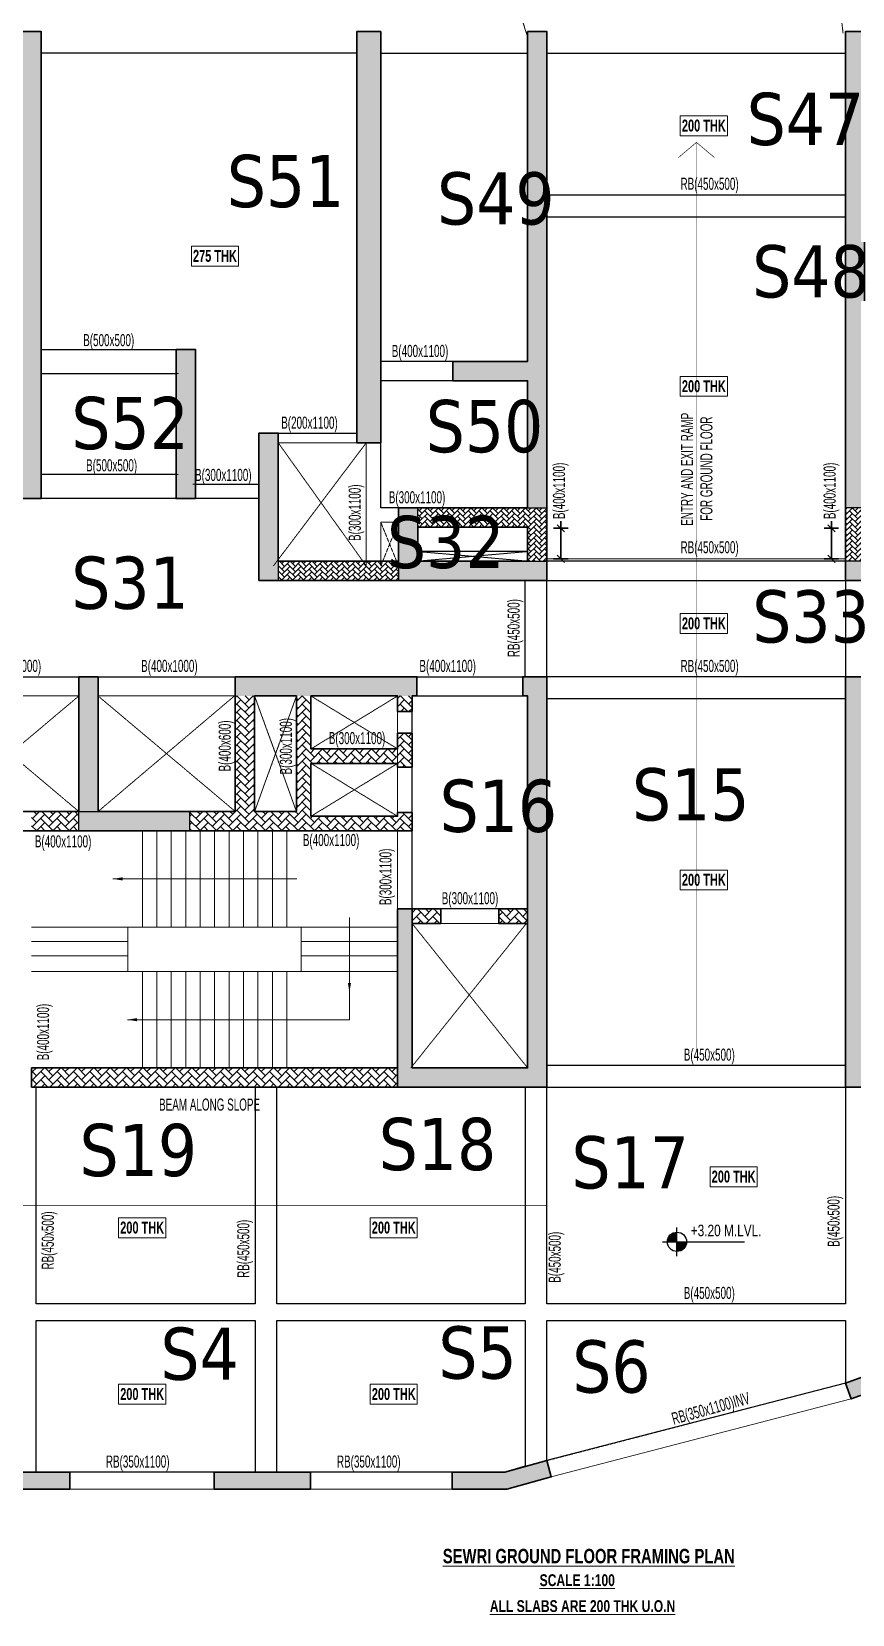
# Model space of a CAD drawing. Header units: millimetres. Extents: x 143 to 72671, y 174 to 58691.
# Drawn here: x 21607 to 38651, y 174 to 33052 of the extents above; entities that cross this region are included whole.
import ezdxf

# ---------------------------------------------------------------- set-up
doc = ezdxf.new("R2010")
doc.units = ezdxf.units.MM
doc.linetypes.add('HIDDEN', pattern=[0.375, 0.25, -0.125])
for name, color, linetype, lineweight in [('A-ANNO-DIMS', 8, 'Continuous', 15), ('A-DETL-MISC', 35, 'Continuous', 15), ('A-FLOR-IDEN', 11, 'Continuous', 9), ('A-HIDD-ABVE', 8, 'HIDDEN', 20), ('G-ANNO-TEXT', 231, 'Continuous', 9), ('S-BEAM', 7, 'Continuous', 18), ('S-BEAM-IDEN', 2, 'Continuous', 9), ('S-COL HATCH', 9, 'Continuous', 0), ('S-COLS', 5, 'Continuous', 35)]:
    doc.layers.add(name, color=color, linetype=linetype, lineweight=lineweight)
doc.layers.add('ARCH COMMENTS', color=1, linetype='Continuous')
doc.layers.add('changes', color=7, linetype='Continuous')
doc.styles.add('Dim.s & Anno.(Misc.)', font='ARIALN.TTF')
doc.styles.add('SOBHA', font='swisscl.ttf')
doc.styles.add('Swis721 LtCn BT', font='swisscl.ttf', dxfattribs={"width": 0.9, "height": 233.355162})
doc.styles.add('Swis721 LtCn BT_1', font='swisscl.ttf', dxfattribs={"height": 240})
doc.styles.add('Swis721 LtCn BT_2', font='swisscl.ttf', dxfattribs={"height": 244.992296})
doc.styles.add('Swis721 LtCn BT_B', font='', dxfattribs={"width": 0.9, "height": 246.918336})
doc.styles.get('Swis721 LtCn BT_B').set_extended_font_data('Swis721 LtCn BT', bold=True)
doc.dimstyles.new('A-GFC-100', dxfattribs={"dimscale": 100, "dimtxt": 1.75, "dimasz": 1.5, "dimexe": 1.5, "dimexo": 0, "dimgap": 1, "dimtad": 1, "dimdsep": 46, "dimtxsty": 'Dim.s & Anno.(Misc.)', "dimblk": 'ARCHTICK', "dimcen": 0, "dimdle": 1.5, "dimclrd": 256, "dimclre": 8, "dimclrt": 6, "dimazin": 2, "dimtfac": 1, "dimtix": 1, "dimtmove": 2, "dimatfit": 3, "dimfxl": 1, "dimtolj": 1, "dimlwd": -1, "dimlwe": 9, "dimarcsym": 0})
doc.dimstyles.new('S-100', dxfattribs={"dimscale": 100, "dimtxt": 2.5, "dimasz": 1.5, "dimexe": 1.5, "dimexo": 1.5, "dimgap": 0.1, "dimtad": 0, "dimdec": 0, "dimrnd": 0.0005, "dimzin": 0, "dimdsep": 46, "dimtxsty": 'SOBHA', "dimblk": 'OBLIQUE', "dimcen": 0.09, "dimclrd": 8, "dimclre": 8, "dimclrt": 6, "dimadec": 0, "dimazin": 0, "dimtfac": 1, "dimtdec": 0, "dimtofl": 0, "dimtmove": 0, "dimatfit": 3, "dimfxl": 1.5, "dimfxlon": 1, "dimtolj": 1, "dimtzin": 0, "dimlwd": -1, "dimlwe": -1, "dimarcsym": 0})
pattern_1 = [(45, (-31794446.85, 20735559.75), (0, 169.7056275), [360, -120]), (135, (-31794362, 20735644.6), (1e-14, 169.7056275), [360, -120])]
pattern_2 = [(45, (-31794446.854, 20735559.75), (0, 113.13708499), [240, -80]), (135, (-31794390.286, 20735616.32), (9e-15, 113.13708499), [240, -80])]

# ---------------------------------------------------------------- blocks, each defined once
blk = doc.blocks.new('_ARCHTICK')
at = {"color": 0, "linetype": 'ByBlock', "const_width": 0.15}
blk.add_lwpolyline([(-0.5, -0.5), (0.5, 0.5)], dxfattribs=at)
blk = doc.blocks.new('A$Cb7cd9481')
at = {"layer": 'S-COL HATCH', "transparency": 33554687}
h = blk.add_hatch(color=256, dxfattribs=at)
h.dxf.hatch_style = 1
h.paths.add_polyline_path([(23855, -11522), (23735, -11193), (21855, -11874), (21974, -12203)])
h = blk.add_hatch(color=256, dxfattribs=at)
h.dxf.hatch_style = 1
h.paths.add_polyline_path([(5745, -14074), (5745, -13724), (3745, -13724), (3745, -14074)])
h = blk.add_hatch(color=256, dxfattribs=at)
h.dxf.hatch_style = 1
h.paths.add_polyline_path([(10745, -14074), (10745, -13724), (8745, -13724), (8745, -14074)])
h = blk.add_hatch(color=256, dxfattribs=at)
h.dxf.hatch_style = 1
h.paths.add_polyline_path([(15747, -13822), (15654, -13485), (14779, -13724), (13686, -13724), (13686, -14074), (14825, -14074)])
at = {"layer": 'S-COLS', "elevation": 0}
for points in [[(21855, -11874), (21974, -12203), (23855, -11522), (23735, -11193), (21855, -11874)], [(13686, -13724), (14779, -13724), (15654, -13485), (15747, -13822), (14825, -14074), (13686, -14074), (13686, -13724)]]:
    blk.add_lwpolyline(points, dxfattribs=at)
for points in [[(3745, -13724), (5745, -13724), (5745, -14074), (3745, -14074)], [(8745, -13724), (10745, -13724), (10745, -14074), (8745, -14074)]]:
    blk.add_lwpolyline(points, close=True, dxfattribs=at)
blk = doc.blocks.new('_OBLIQUE')
at = {"color": 0, "linetype": 'ByBlock'}
blk.add_line((-0.5, -0.5), (0.5, 0.5), dxfattribs=at)
blk = doc.blocks.new('*D16')
at = {"layer": 'Defpoints', "color": 0, "transparency": 16777216}
for p in [(31907, 22735), (32596, 22735), (32207, 22102)]:
    blk.add_point(p, dxfattribs=at)
at = {"layer": 'S-COLS', "color": 8, "transparency": 16777216}
for p, q in [((32446, 22735), (32746, 22735)), ((32596, 22735), (32596, 22885)), ((32596, 22102), (32596, 22735)), ((32446, 22102), (32746, 22102))]:
    blk.add_line(p, q, dxfattribs=at)
at = {"layer": 'S-COLS', "color": 8, "transparency": 16777216, "xscale": 150, "yscale": 150, "zscale": 150}
for p, rotation in [((32596, 22735), 90), ((32596, 22102), 270)]:
    blk.add_blockref('_OBLIQUE', p, dxfattribs=dict(at, rotation=rotation))
at = {"layer": 'S-COLS', "color": 6, "transparency": 16777216, "insert": (32596, 23512), "char_height": 250, "attachment_point": 5, "rotation": 90, "style": 'SOBHA'}
blk.add_mtext('\\A1;{\\W0.8;\\C2;B(400x1100)}', dxfattribs=at)
blk = doc.blocks.new('*D17')
at = {"layer": 'Defpoints', "color": 0, "transparency": 16777216}
for p in [(38217, 22735), (38907, 22735), (38607, 22102)]:
    blk.add_point(p, dxfattribs=at)
at = {"layer": 'S-COLS', "color": 8, "transparency": 16777216}
for p, q in [((38367, 22735), (38067, 22735)), ((38217, 22735), (38217, 22885)), ((38217, 22102), (38217, 22735)), ((38367, 22102), (38067, 22102))]:
    blk.add_line(p, q, dxfattribs=at)
at = {"layer": 'S-COLS', "color": 8, "transparency": 16777216, "xscale": 150, "yscale": 150, "zscale": 150}
for p, rotation in [((38217, 22735), 90), ((38217, 22102), 270)]:
    blk.add_blockref('_OBLIQUE', p, dxfattribs=dict(at, rotation=rotation))
at = {"layer": 'S-COLS', "color": 6, "transparency": 16777216, "insert": (38217, 23512), "char_height": 250, "attachment_point": 5, "rotation": 90, "style": 'SOBHA'}
blk.add_mtext('\\A1;{\\W0.8;\\C2;B(400x1100)}', dxfattribs=at)
blk = doc.blocks.new('A$C0921b736')
at = {"layer": 'S-COL HATCH', "transparency": 33554687}
h = blk.add_hatch(color=256, dxfattribs=at)
h.dxf.hatch_style = 1
h.paths.add_polyline_path([(12525, 12975), (13025, 12975), (13025, 22675), (12525, 22675)])
h = blk.add_hatch(color=256, dxfattribs=at)
h.dxf.hatch_style = 1
h.paths.add_polyline_path([(19575, 14135), (20075, 14135), (20075, 22675), (19575, 22675)])
h = blk.add_hatch(color=256, dxfattribs=at)
h.dxf.hatch_style = 1
h.paths.add_polyline_path([(23525, 22675), (23125, 22675), (23125, 15825), (21575, 15825), (21575, 15425), (23125, 15425), (23125, 12785), (23525, 12785)])
h = blk.add_hatch(color=256, dxfattribs=at)
h.dxf.hatch_style = 1
h.paths.add_polyline_path([(29725, 12785), (30125, 12785), (30125, 15425), (31675, 15425), (31675, 15825), (30125, 15825), (30125, 22675), (29725, 22675)])
h = blk.add_hatch(color=256, dxfattribs=at)
h.dxf.hatch_style = 1
h.paths.add_polyline_path([(15825, 12975), (16225, 12975), (16225, 16075), (15825, 16075)])
h = blk.add_hatch(color=256, dxfattribs=at)
h.dxf.hatch_style = 1
h.paths.add_polyline_path([(17945, 14335), (17545, 14335), (17545, 11275), (17945, 11275), (17945, 11675)])
h = blk.add_hatch(color=256, dxfattribs=at)
h.dxf.hatch_style = 1
h.paths.add_polyline_path([(23525, 11275), (23525, 11675), (23125, 11675), (20845, 11675), (20845, 12385), (20845, 12785), (20445, 12785), (20445, 11675), (20445, 11275)])
at = {"layer": 'S-COL HATCH'}
h = blk.add_hatch(dxfattribs=at)
h.set_pattern_fill('AR-HBONE', color=256, scale=20)
h.set_pattern_definition(pattern_2)
h.paths.add_polyline_path([(23125, 12385), (23125, 11692), (23125, 11692), (23125, 11675), (23525, 11675), (23525, 12785), (20845, 12785), (20845, 12485), (20845, 12385)])
at = {"layer": 'S-COL HATCH', "transparency": 33554687}
h = blk.add_hatch(color=256, dxfattribs=at)
h.dxf.hatch_style = 1
h.paths.add_polyline_path([(32805, 11275), (32805, 11675), (32805, 12785), (32405, 12785), (32405, 12385), (32405, 11675), (30125, 11675), (29725, 11675), (29725, 11275)])
at = {"layer": 'S-COL HATCH'}
h = blk.add_hatch(dxfattribs=at)
h.set_pattern_fill('AR-HBONE', color=256, scale=20)
h.set_pattern_definition(pattern_2)
h.paths.add_polyline_path([(30125, 12385), (30125, 11692), (30125, 11692), (30125, 11675), (29725, 11675), (29725, 12785), (32405, 12785), (32405, 12485), (32405, 12385)])
h = blk.add_hatch(dxfattribs=at)
h.set_pattern_fill('AR-HBONE', color=256, scale=20)
h.set_pattern_definition([(45, (-31966103.18, 21022167.41), (0, 113.13708499), [240, -80]), (135, (-31966046.61, 21022223.98), (9e-15, 113.13708499), [240, -80])])
h.paths.add_polyline_path([(20445, 11275), (20445, 11675), (17945, 11675), (17945, 11275)])
at = {"layer": 'S-COL HATCH', "transparency": 33554687}
h = blk.add_hatch(color=256, dxfattribs=at)
h.dxf.hatch_style = 1
h.paths.add_polyline_path([(13805, 9275), (14205, 9275), (14205, 6475), (13805, 6475)])
h = blk.add_hatch(color=256, dxfattribs=at)
h.dxf.hatch_style = 1
h.paths.add_polyline_path([(17055, 9275), (20825, 9275), (20825, 8875), (17055, 8875)])
h = blk.add_hatch(color=256, dxfattribs=at)
h.dxf.hatch_style = 1
h.paths.add_polyline_path([(20725, 4450), (20425, 4450), (20425, 1150), (20425, 750), (23125, 750), (23525, 750), (23525, 1150), (23525, 1150), (23525, 9275), (23025, 9275), (23025, 8875), (23125, 8875), (23125, 1150), (23125, 1150), (20725, 1150), (20725, 1150)])
h = blk.add_hatch(color=256, dxfattribs=at)
h.dxf.hatch_style = 1
h.paths.add_polyline_path([(32525, 4450), (32825, 4450), (32825, 1150), (32825, 750), (30125, 750), (29725, 750), (29725, 1150), (29725, 1150), (29725, 9275), (30225, 9275), (30225, 8875), (30125, 8875), (30125, 1150), (30125, 1150), (32525, 1150), (32525, 1150)])
at = {"layer": 'S-COL HATCH'}
h = blk.add_hatch(dxfattribs=at)
h.set_pattern_fill('AR-HBONE', color=256, scale=30)
h.set_pattern_definition(pattern_1)
h.paths.add_polyline_path([(18325, 8875), (18625, 8875), (18625, 7775), (20425, 7775), (20425, 8100), (20725, 8100), (20725, 7398), (20425, 7398), (20425, 7475), (18625, 7475), (18625, 6375), (20425, 6375), (20425, 6453), (20725, 6453), (20725, 6075), (16105, 6075), (16105, 6475), (18325, 6475)])
h = blk.add_hatch(dxfattribs=at)
h.set_pattern_fill('AR-HBONE', color=256, scale=30)
h.set_pattern_definition(pattern_1)
h.paths.add_polyline_path([(17055, 6475), (17455, 6475), (17455, 8875), (17055, 8875)])
h = blk.add_hatch(dxfattribs=at)
h.set_pattern_fill('AR-HBONE', color=256, scale=30)
h.set_pattern_definition(pattern_1)
h.paths.add_polyline_path([(20425, 8875), (20725, 8875), (20725, 8550), (20425, 8550)])
h = blk.add_hatch(dxfattribs=at)
h.set_pattern_fill('AR-HBONE', color=256, scale=30)
h.set_pattern_definition(pattern_1)
h.paths.add_polyline_path([(13805, 6475), (12825, 6475), (12825, 6075), (13805, 6075)])
at = {"layer": 'S-COL HATCH', "transparency": 33554687}
h = blk.add_hatch(color=256, dxfattribs=at)
h.dxf.hatch_style = 1
h.paths.add_polyline_path([(13805, 6475), (16105, 6475), (16105, 6075), (13805, 6075)])
at = {"layer": 'S-COL HATCH'}
h = blk.add_hatch(dxfattribs=at)
h.set_pattern_fill('AR-HBONE', color=256, scale=30)
h.set_pattern_definition([(45, (-31794446.85, 20683630.75), (0, 169.7056275), [360, -120]), (135, (-31794362, 20683715.6), (1e-14, 169.7056275), [360, -120])])
h.paths.add_polyline_path([(21325, 4150), (21325, 4450), (20725, 4450), (20725, 4150)])
h.paths.add_polyline_path([(23125, 4150), (23125, 4450), (22525, 4450), (22525, 4150)])
h = blk.add_hatch(dxfattribs=at)
h.set_pattern_fill('AR-HBONE', color=256, scale=30)
h.set_pattern_definition(pattern_1)
h.paths.add_polyline_path([(12825, 1150), (20425, 1150), (20425, 750), (12825, 750)])
at = {"layer": 'changes'}
for p, q in [((20845, 12385), (20845, 12785)), ((23125, 12785), (23525, 12785)), ((30125, 12785), (29725, 12785)), ((17945, 11675), (17945, 11275)), ((20445, 11675), (20445, 11275)), ((23125, 11675), (23525, 11675)), ((30125, 11675), (29725, 11675))]:
    blk.add_line(p, q, dxfattribs=at)
blk.add_lwpolyline([(13805, 6475), (16105, 6475), (16105, 6075), (13805, 6075)], close=True, dxfattribs=at)
at = {"layer": 'S-COLS'}
for p, q in [((20425, 4450), (20425, 1150)), ((20725, 4450), (20725, 1150)), ((20425, 1150), (20425, 750))]:
    blk.add_line(p, q, dxfattribs=at)
at = {"layer": 'S-COLS', "elevation": 0}
for points in [[(12525, 12975), (13025, 12975), (13025, 22675), (12525, 22675)], [(15825, 16075), (16225, 16075), (16225, 12975), (15825, 12975)]]:
    blk.add_lwpolyline(points, close=True, dxfattribs=at)
at = {"layer": 'S-COLS'}
for points in [[(23525, 11275), (23525, 22675), (23125, 22675), (23125, 15825), (21575, 15825), (21575, 15425), (23125, 15425), (23125, 12785), (20445, 12785), (20445, 11675), (17945, 11675), (17945, 14335), (17545, 14335), (17545, 11275), (23525, 11275)], [(29725, 11275), (29725, 22675), (30125, 22675), (30125, 15825), (31675, 15825), (31675, 15425), (30125, 15425), (30125, 12785), (32805, 12785), (32805, 11675), (35305, 11675), (35305, 14335), (35705, 14335), (35705, 11275), (29725, 11275)], [(17055, 9275), (20825, 9275), (20825, 8875), (20725, 8875), (20725, 8550), (20425, 8550), (20425, 8875), (19525, 8875), (18625, 8875), (18625, 7775), (20425, 7775), (20425, 8100), (20725, 8100), (20725, 7398), (20425, 7398), (20425, 7475), (18625, 7475), (18625, 6375), (19525, 6375), (20425, 6375), (20425, 6453), (20725, 6453), (20725, 6075), (18625, 6075), (18625, 6075), (7471, 6075)], [(10955, 9275), (10955, 6475), (13805, 6475), (13805, 9275)], [(13805, 9275), (14205, 9275)], [(14205, 9275), (14205, 6475), (17055, 6475), (17055, 9275)], [(23525, 1150), (23525, 9275), (23025, 9275), (23025, 8875), (23125, 8875), (23125, 1150), (20725, 1150)], [(29725, 1150), (29725, 9275), (30225, 9275), (30225, 8875), (30125, 8875), (30125, 1150), (32525, 1150)], [(20725, 4150), (21325, 4150), (21325, 4450), (20425, 4450)], [(23125, 4150), (22525, 4150), (22525, 4450), (23125, 4450)], [(20425, 1150), (12825, 1150), (12825, 750), (23125, 750)], [(23125, 750), (23125, 750), (23525, 750), (23525, 1150)], [(30125, 750), (30125, 750), (29725, 750), (29725, 1150)]]:
    blk.add_lwpolyline(points, dxfattribs=at)
for points in [[(19575, 14135), (20075, 14135), (20075, 22675), (19575, 22675)], [(23125, 12385), (20845, 12385), (20845, 11675), (23125, 11675)], [(17455, 6475), (18325, 6475), (18325, 8875), (17455, 8875)]]:
    blk.add_lwpolyline(points, close=True, dxfattribs=at)
blk = doc.blocks.new('A$C40398dd4')
at = {"layer": 'A-ANNO-DIMS', "ltscale": 500, "elevation": 0}
blk.add_lwpolyline([(5810, 1000), (6600, 1000), (6600, 1565)], dxfattribs=at)
at = {"layer": 'A-DETL-MISC'}
for p, q in [((2300, 4925), (2300, 2925)), ((2600, 4925), (2600, 2925)), ((2900, 4925), (2900, 2925)), ((3200, 4925), (3200, 2925)), ((3500, 4925), (3500, 2925)), ((3800, 4925), (3800, 2925)), ((4100, 4925), (4100, 2925)), ((4400, 4925), (4400, 2925)), ((4700, 4925), (4700, 2925)), ((5000, 4925), (5000, 2925)), ((5300, 4925), (5300, 2925)), ((2300, 0), (2300, 2000)), ((2600, 0), (2600, 2000)), ((2900, 0), (2900, 2000)), ((3200, 0), (3200, 2000)), ((3500, 0), (3500, 2000)), ((3800, 0), (3800, 2000)), ((4100, 0), (4100, 2000)), ((4400, 0), (4400, 2000)), ((4700, 0), (4700, 2000)), ((5000, 0), (5000, 2000)), ((5300, 0), (5300, 2000))]:
    blk.add_line(p, q, dxfattribs=at)
for points in [[(2000, 2925), (0, 2925)], [(5600, 2925), (7600, 2925)], [(2000, 2625), (0, 2625)], [(2000, 2325), (0, 2325)], [(5600, 2625), (7600, 2625)], [(5600, 2325), (7600, 2325)]]:
    blk.add_lwpolyline(points, dxfattribs=at)
blk.add_lwpolyline([(5600, 2925), (5600, 2000), (2000, 2000), (2000, 2925)], close=True, dxfattribs=at)
at = {"layer": 'A-DETL-MISC', "elevation": 0}
for points in [[(2000, 2000), (0, 2000)], [(5600, 2000), (7600, 2000)]]:
    blk.add_lwpolyline(points, dxfattribs=at)
at = {"layer": 'A-ANNO-DIMS', "ltscale": 500}
for points in [[(1688, 3925), (5510, 3925)], [(6600, 1565), (6600, 3126)], [(1988, 1000), (5810, 1000)]]:
    blk.add_leader(points, dimstyle='A-GFC-100', override={"dimasz": 2, "dimtad": 0, "dimfxl": 0.18, "dimarcsym": 1}, dxfattribs=at)

msp = doc.modelspace()

# ---------------------------------------------------------------- hatches: boundary and pattern name
at = {"layer": 'ARCH COMMENTS'}
h = msp.add_hatch(color=256, dxfattribs=at)
edge = h.paths.add_edge_path(flags=0)
edge.add_line((35009, 7913.5), (34809, 7913.5))
edge.add_arc((35009, 7913.5), 200, 90, 180, ccw=False)
edge.add_line((35009, 8113.5), (35009, 7913.5))
h = msp.add_hatch(color=256, dxfattribs=at)
edge = h.paths.add_edge_path(flags=0)
edge.add_line((35009, 7913.5), (35209, 7913.5))
edge.add_arc((35009, 7913.5), 200, 270, 360, ccw=False)
edge.add_line((35009, 7713.5), (35009, 7913.5))

# ---------------------------------------------------------------- linework, layer by layer
at = {"layer": 'A-FLOR-IDEN', "color": 8, "elevation": 0, "flags": 128}
for points in [[(36055.9, 31302.9), (36055.9, 30891.1), (35078.4, 30891.1), (35078.4, 31302.9)], [(24924.3, 28595.5), (24924.3, 28183.7), (25901.8, 28183.7), (25901.8, 28595.5)], [(36055.9, 25888.6), (36055.9, 25476.8), (35078.4, 25476.8), (35078.4, 25888.6)], [(36055.9, 20962.8), (36055.9, 20551), (35078.4, 20551), (35078.4, 20962.8)], [(36055.9, 15635.4), (36055.9, 15223.6), (35078.4, 15223.6), (35078.4, 15635.4)], [(36674.9, 9470.1), (36674.9, 9058.3), (35697.4, 9058.3), (35697.4, 9470.1)], [(24390.6, 8410.7), (24390.6, 7998.9), (23413.1, 7998.9), (23413.1, 8410.7)], [(29615.5, 8410.7), (29615.5, 7998.9), (28638, 7998.9), (28638, 8410.7)], [(24390.6, 4953.2), (24390.6, 4541.4), (23413.1, 4541.4), (23413.1, 4953.2)], [(29615.5, 4953.2), (29615.5, 4541.4), (28638, 4541.4), (28638, 4953.2)]]:
    msp.add_lwpolyline(points, close=True, dxfattribs=at)
at = {"layer": 'A-HIDD-ABVE', "linetype": 'HIDDEN'}
for p, q in [((26626.7, 21952.3, 0), (28556.7, 24512.3, 0)), ((26726.7, 24512.3, 0), (28556.7, 21952.3, 0)), ((28856.7, 22862.3, 0), (29226.7, 21952.3, 0)), ((28856.7, 21952.3, 0), (29226.7, 22862.3, 0)), ((29626.7, 22252.5, 0), (31906.7, 22052.3, 0)), ((29626.7, 22052.3, 0), (31906.7, 22252.5, 0)), ((19736.7, 19252.3, 0), (22586.7, 16852.3, 0)), ((19736.7, 16852.3, 0), (22586.7, 19252.3, 0)), ((22986.7, 19252.3, 0), (25836.7, 16852.3, 0)), ((22986.7, 16852.3, 0), (25816.7, 19252.3, 0)), ((26236.7, 19252.3, 0), (27106.7, 16852.3, 0)), ((26236.7, 16852.3, 0), (27106.7, 19252.3, 0)), ((27406.7, 19252.3, 0), (29206.7, 18152.3, 0)), ((27406.7, 18152.3, 0), (29206.7, 19252.3, 0)), ((27406.7, 16752.3, 0), (29206.7, 17852.3, 0)), ((27406.7, 17852.3, 0), (29206.7, 16752.3, 0)), ((31882.6, 14527.1, 0), (29482.6, 11527.1, 0)), ((29506.7, 14527.1, 0), (31906.7, 11527.1, 0))]:
    msp.add_line(p, q, dxfattribs=at)
at = {"layer": 'ARCH COMMENTS'}
for p, q in [((34709, 7913.5), (36409, 7913.5)), ((35009, 7613.5), (35009, 8213.5))]:
    msp.add_line(p, q, dxfattribs=at)
msp.add_circle((35009, 7913.5), 200, dxfattribs=at)
at = {"layer": 'changes', "color": 1, "elevation": 0}
for points in [[(21806.7, 32602.3), (21806.7, 26452.3), (25006.7, 26452.3), (25006.7, 23652.3), (26326.7, 23652.3), (26326.7, 24712.3), (28356.7, 24712.3), (28356.7, 32602.3)], [(28856.7, 32602.3), (31906.7, 32602.3), (31906.7, 26202.3), (28856.7, 26202.3)], [(32306.7, 32602.3), (38506.7, 32602.3), (38506.7, 29652.3), (32306.7, 29652.3)], [(32306.7, 29202.3), (38506.7, 29202.3), (38506.7, 22052.3), (32306.7, 22052.3)], [(21806.7, 25952.3), (24606.7, 25952.3), (24606.7, 23852.3), (21806.7, 23852.3)], [(28856.7, 25802.3), (31906.7, 25802.3), (31906.7, 23162.3), (28856.7, 23162.3)], [(16552.4, 21652.3), (16552.4, 19652.3), (31856.7, 19652.3), (31856.7, 21652.3), (26326.7, 21652.3), (26326.7, 23352.3), (18956.7, 23352.3), (18956.7, 21652.3)], [(29626.7, 22762.3), (31906.7, 22762.3), (31906.7, 22252.5), (29626.7, 22252.5)], [(32306.7, 21652.3), (38506.7, 21652.3), (38506.7, 19652.3), (32306.7, 19652.3)], [(29506.7, 19252.3), (31906.7, 19252.3), (31906.7, 14827.1), (29506.7, 14827.1)], [(32306.7, 19202.3), (38506.7, 19202.3), (38506.7, 11577.1), (32306.7, 11577.1)], [(21697.6, 11127.1), (26247.6, 11127.1), (26247.6, 6627.1), (21697.6, 6627.1)], [(26697.6, 11127.1), (31856.7, 11127.1), (31856.7, 6627.1), (26697.6, 6627.1)], [(32306.7, 11127.1), (38506.7, 11127.1), (38506.7, 6627.1), (32306.7, 6627.1)], [(21697.6, 6277.1), (26247.6, 6277.1), (26247.6, 3128.3), (21697.6, 3128.3)], [(26697.6, 6277.1), (31856.7, 6277.1), (31856.7, 3250.6), (31430.9, 3128.3), (30338.5, 3128.3), (26697.6, 3128.3)], [(32306.7, 6277.1), (38506.7, 6277.1), (38506.7, 4979.7), (32306.7, 3367.6)]]:
    msp.add_lwpolyline(points, close=True, dxfattribs=at)
at = {"layer": 'S-BEAM', "linetype": 'HIDDEN'}
for p, q in [((29967.4, 39202.3, 0), (31891.8, 32985.8, 0)), ((38458.3, 33023.9, 0), (37751.1, 39202.3, 0)), ((28356.7, 32602.3, 0), (21806.7, 32602.3, 0)), ((28856.7, 32602.3, 0), (31906.7, 32602.3)), ((38506.7, 32602.3, 0), (32306.7, 32602.3)), ((38506.7, 29652.3, 0), (32306.7, 29652.3, 0)), ((38506.7, 29202.3, 0), (32306.7, 29202.3, 0)), ((24656.7, 26452.3, 0), (21806.7, 26452.3, 0)), ((30356.7, 26202.3, 0), (28856.7, 26202.3, 0)), ((24656.7, 25952.3, 0), (21806.7, 25952.3, 0)), ((30356.7, 25802.3, 0), (28856.7, 25802.3, 0)), ((26726.7, 24712.3, 0), (28356.7, 24712.3, 0)), ((28856.7, 24512.3, 0), (28856.7, 23162.3, 0)), ((21806.7, 23852.3, 0), (24656.7, 23852.3, 0)), ((18956.7, 23352.3, 0), (26326.7, 23352.3, 0)), ((24956.7, 23652.3, 0), (26326.7, 23652.3, 0)), ((28856.7, 23162.3, 0), (29226.7, 23162.3, 0)), ((32306.7, 22102.3, 0), (38506.7, 22102.3, 0)), ((31856.7, 21652.3, 0), (31856.7, 19652.3, 0)), ((32306.7, 21652.3, 0), (32306.7, 19652.3, 0)), ((32306.7, 21652.3, 0), (38506.7, 21652.3, 0)), ((38506.7, 21652.3, 0), (38506.7, 19652.3, 0)), ((19736.7, 19652.3, 0), (22586.7, 19652.3, 0)), ((22986.7, 19652.3, 0), (25836.7, 19652.3, 0)), ((29606.7, 19652.3, 0), (31806.7, 19652.3, 0)), ((32306.7, 19652.3, 0), (38506.7, 19652.3, 0)), ((29506.7, 16829.8, 0), (29506.7, 19252.3, 0)), ((29606.7, 19252.3, 0), (31806.7, 19252.3, 0)), ((32306.7, 19202.3, 0), (38506.7, 19202.3, 0)), ((29206.7, 14827.1, 0), (29206.7, 16452.3, 0)), ((29506.7, 14827.1, 0), (29506.7, 16452.3, 0)), ((30106.7, 14827.1, 0), (31306.7, 14827.1, 0)), ((32306.7, 11577.1, 0), (38506.7, 11577.1, 0)), ((21697.6, 11127.1), (21697.6, 6627.1)), ((26247.6, 11127.1), (26247.6, 6627.1)), ((26697.6, 11127.1), (26697.6, 6627.1)), ((31856.7, 11127.1, 0), (31856.7, 6627.1, 0)), ((32306.7, 11127.1, 0), (38506.7, 11127.1, 0)), ((32306.7, 11127.1, 0), (32306.7, 6627.1, 0)), ((38506.7, 11127.1, 0), (38506.7, 6627.1, 0)), ((21697.6, 6277.1), (21697.6, 3127.1, 0)), ((26247.6, 6277.1), (26247.6, 3127.1, 0)), ((26697.6, 6277.1), (26697.6, 3127.1, 0)), ((31856.7, 6277.1, 0), (31856.7, 3250.6)), ((32306.7, 6277.1, 0), (32306.7, 3367.6)), ((38506.7, 6277.1, 0), (38506.7, 4979.7)), ((32306.7, 3367.6, 0), (38506.7, 4979.7, 0)), ((25397.6, 3128.3, 0), (22397.6, 3128.3, 0)), ((27397.6, 3128.3, 0), (30338.5, 3128.3, 0))]:
    msp.add_line(p, q, dxfattribs=at)
at = {"layer": 'S-BEAM'}
for p, q in [((26726.7, 24512.3, 0), (28356.7, 24512.3, 0)), ((28556.7, 24512.3, 0), (28556.7, 21952.3, 0)), ((28856.7, 22862.3, 0), (28856.7, 21952.3, 0)), ((28856.7, 22862.3, 0), (29226.7, 22862.3, 0)), ((19736.7, 19252.3, 0), (22586.7, 19252.3, 0)), ((22986.7, 19252.3, 0), (25816.7, 19252.3, 0)), ((29206.7, 16829.8, 0), (29206.7, 19252.3, 0)), ((30106.7, 14527.1, 0), (31306.7, 14527.1, 0)), ((32399, 3030, 0), (38626.3, 4649.1, 0)), ((25397.6, 2778.3, 0), (22397.6, 2778.3, 0)), ((27397.6, 2778.3, 0), (30338.5, 2778.3, 0))]:
    msp.add_line(p, q, dxfattribs=at)
at = {"layer": 'S-BEAM', "const_width": 12.5, "elevation": 0}
for points in [[(35788.9, 30436), (35413.9, 30752.3), (35038.9, 30436)], [(35413.9, 11891), (35413.9, 30752.3)], [(32306.7, 8668.9), (10488.1, 8668.9)]]:
    msp.add_lwpolyline(points, dxfattribs=at)
at = {"layer": 'S-BEAM', "elevation": 0}
msp.add_lwpolyline([(31906.7, 22052.3), (29626.7, 22052.3), (29626.7, 22252.5), (31906.7, 22252.5)], close=True, dxfattribs=at)
at = {"layer": 'S-BEAM', "linetype": 'HIDDEN', "elevation": 0}
for points in [[(21697.6, 6627.1), (26247.6, 6627.1)], [(26697.6, 6627.1), (31856.7, 6627.1)], [(32306.7, 6627.1), (38506.7, 6627.1)], [(21697.6, 6277.1), (26247.6, 6277.1)], [(26697.6, 6277.1), (31856.7, 6277.1)], [(32306.7, 6277.1), (38506.7, 6277.1)]]:
    msp.add_lwpolyline(points, dxfattribs=at)

# ---------------------------------------------------------------- block references
at = {"layer": 'changes'}
msp.add_blockref('A$C0921b736', (8781.7, 10377.1, 0), dxfattribs=at)
at = {"layer": 'S-BEAM'}
msp.add_blockref('A$Cb7cd9481', (16652.4, 16852.3, 0), dxfattribs=at)
at = {"layer": 'S-BEAM-IDEN'}
msp.add_blockref('A$C40398dd4', (21606.7, 11527.1, 0), dxfattribs=at)

# ---------------------------------------------------------------- texts
at = {"layer": 'A-FLOR-IDEN', "color": 1, "char_height": 246.92, "width": 1155, "attachment_point": 2, "line_spacing_factor": 0.964267, "style": 'Swis721 LtCn BT_B'}
for s, insert in [('200 THK', (35567.1, 31224.9)), ('275 THK', (25413, 28517.5)), ('200 THK', (35567.1, 25810.6)), ('200 THK', (35567.1, 20884.8)), ('200 THK', (35567.1, 15557.4)), ('200 THK', (36186.1, 9392)), ('200 THK', (23901.8, 8332.6, 0)), ('200 THK', (29126.8, 8332.6, 0)), ('200 THK', (23901.8, 4875.1, 0)), ('200 THK', (29126.8, 4875.1, 0))]:
    msp.add_mtext(s, dxfattribs=dict(at, insert=insert))
at = {"layer": 'ARCH COMMENTS', "insert": (35294.4, 8269.1), "char_height": 240, "width": 1683.881, "attachment_point": 1, "line_spacing_factor": 0.970126, "style": 'Swis721 LtCn BT_1'}
msp.add_mtext('+3.20 M.LVL.', dxfattribs=at)
at = {"layer": 'changes', "char_height": 1084.701, "attachment_point": 1, "style": 'Dim.s & Anno.(Misc.)'}
for s, insert in [('{\\fTahoma|b0|i0|c0|p34;S47}', (36456.8, 31782.5)), ('{\\fTahoma|b0|i0|c0|p34;S51}', (25661.9, 30492.3)), ('{\\fTahoma|b0|i0|c0|p34;S49}', (30026.3, 30131)), ('{\\fTahoma|b0|i0|c0|p34;S48}', (36571.6, 28616.8)), ('{\\fTahoma|b0|i0|c0|p34;S52}', (22431.4, 25465.4)), ('{\\fTahoma|b0|i0|c0|p34;S50}', (29791.9, 25400.7)), ('{\\fTahoma|b0|i0|c0|p34;S32}', (28987, 22993.8, 0)), ('{\\fTahoma|b0|i0|c0|p34;S31}', (22430.2, 22147.1)), ('{\\fTahoma|b0|i0|c0|p34;S33}', (36572.7, 21448.2)), ('{\\fTahoma|b0|i0|c0|p34;S15}', (34074.6, 17751.5)), ('{\\fTahoma|b0|i0|c0|p34;S16}', (30079.2, 17513.4)), ('{\\fTahoma|b0|i0|c0|p34;S19}', (22601.6, 10363.3)), ('{\\fTahoma|b0|i0|c0|p34;S18}', (28815.2, 10487.5)), ('{\\fTahoma|b0|i0|c0|p34;S17}', (32818.6, 10107.7)), ('{\\fTahoma|b0|i0|c0|p34;S4}', (24281.7, 6131.2)), ('{\\fTahoma|b0|i0|c0|p34;S5}', (30053.9, 6156.2)), ('{\\fTahoma|b0|i0|c0|p34;S6}', (32834.2, 5866.1))]:
    msp.add_mtext_dynamic_manual_height_columns(s, width=6038.664, gutter_width=5423.5, heights=[1159.3], dxfattribs=dict(at, insert=insert))
at = {"layer": 'G-ANNO-TEXT', "color": 6, "insert": (30145.5, 1534.5), "char_height": 300, "width": 6923.66, "attachment_point": 1, "line_spacing_factor": 0.971848, "style": 'Swis721 LtCn BT_2'}
msp.add_mtext('{\\fSwis721 LtCn BT|b1|i0|c0|p34;\\LSEWRI GROUND FLOOR FRAMING PLAN }', dxfattribs=at)
at = {"layer": 'G-ANNO-TEXT', "color": 1, "char_height": 244.992, "attachment_point": 1, "line_spacing_factor": 0.971848, "style": 'Swis721 LtCn BT_2'}
for s, insert, width in [('{\\fSwis721 LtCn BT|b1|i0|c0|p34;\\LSCALE 1:100}', (32156.6, 1006.8), 1551.037), ('{\\fSwis721 LtCn BT|b1|i0|c0|p34;\\LALL SLABS ARE 200 THK U.O.N}', (31122.4, 468.4), 3728.693)]:
    msp.add_mtext(s, dxfattribs=dict(at, insert=insert, width=width))
at = {"layer": 'S-BEAM-IDEN', "style": 'Swis721 LtCn BT', "width": 0.8}
for p in [(35082.5, 29767.3, 0), (35082.5, 22217.3, 0)]:
    msp.add_text('RB(450x500)', height=250, dxfattribs=at).set_placement(p)
for s, rotation, p in [('B(500x500)', 360, (22677.1, 26519, 0)), ('B(400x1100)', 360, (29085.6, 26294.4, 0)), ('B(200x1100)', 360, (26789.5, 24804.4, 0)), ('ENTRY AND EXIT RAMP', 90, (35339.6, 22788.6, 0)), ('FOR GROUND FLOOR', 90, (35744.5, 22892.8, 0)), ('B(500x500)', 360, (22737.4, 23919, 0)), ('B(300x1100)', 360, (25000.2, 23719, 0)), ('B(300x1100)', 90, (28441.3, 22472, 0)), ('B(300x1100)', 360, (29023.8, 23254.4, 0)), ('RB(450x500)', 90, (31741.3, 20057.1, 0)), ('B(400x1000)', 360, (20630.1, 19751.7, 0)), ('B(400x1000)', 360, (23880.1, 19751.7, 0)), ('B(400x1100)', 360, (29660.1, 19751.7, 0)), ('RB(450x500)', 360, (35082.5, 19751.7, 0)), ('B(300x1100)', 90, (27011.3, 17621.1, 0)), ('B(400x600)', 90, (25741.3, 17683.8, 0)), ('B(300x1100)', 360, (27777.8, 18252.4, 0)), ('B(400x1100)', 360, (21673.1, 16106.3)), ('B(400x1100)', 360, (27239, 16135.2)), ('B(300x1100)', 90, (29079.8, 14907.5, 0)), ('B(300x1100)', 360, (30123.9, 14926.5, 0)), ('B(400x1100)', 90, (21967.9, 11684)), ('B(450x500)', 360, (35150.5, 11676.5, 0)), ('BEAM ALONG SLOPE', 360, (24253.4, 10639.5, 0)), ('B(450x500)', 90, (38385.8, 7808.2, 0)), ('RB(450x500)', 90, (22067.1, 7336.9, 0)), ('RB(450x500)', 90, (26127.6, 7163.9, 0)), ('B(450x500)', 90, (32594.3, 7062.9, 0)), ('B(450x500)', 360, (35150.5, 6726.5, 0)), ('RB(350x1100)INV', 15.48324, (34941.2, 4112.5, 0)), ('RB(350x1100)', 360, (23148.3, 3223.9)), ('RB(350x1100)', 360, (27947, 3223.9, 0))]:
    msp.add_text(s, height=250, rotation=rotation, dxfattribs=at).set_placement(p)

# ---------------------------------------------------------------- dimensions: what is measured, and where the dimension line sits
at = {"layer": 'S-COLS'}
for base, p1, p2, picture, middle in [((32596.4, 22734.8, 0), (32206.7, 22102.3, 0), (31906.7, 22734.8, 0), '*D16', (32596.4, 23511.6, 0)), ((38217.1, 22734.8, 0), (38606.7, 22102.3, 0), (38906.7, 22734.8, 0), '*D17', (38217.1, 23511.6, 0))]:
    dim = msp.add_linear_dim(base=base, p1=p1, p2=p2, angle=90, text='{\\W0.8;\\C2;B(400x1100)}', dimstyle='S-100', dxfattribs=at)
    dim.commit()
    dim.dimension.update_dxf_attribs({"geometry": picture, "text_midpoint": middle})

doc.saveas('drawing.dxf')
